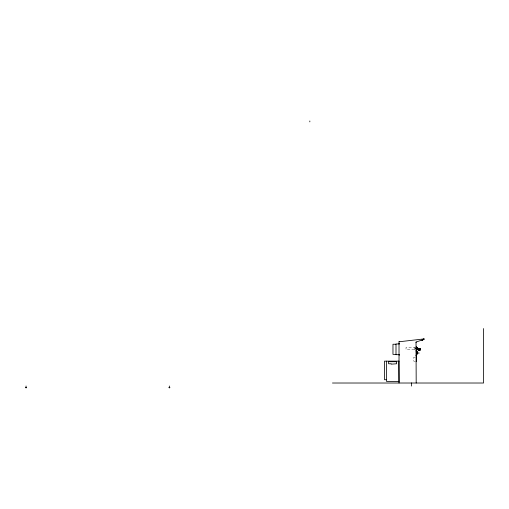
<?xml version="1.0" encoding="UTF-8"?>
<svg xmlns="http://www.w3.org/2000/svg" width="509" height="509" viewBox="0 0 509 509"><rect width="100%" height="100%" fill="white"/><g stroke="black" fill="none" stroke-linecap="round" stroke-linejoin="round"><path stroke-width="0.38" stroke-dasharray="2.54 1.91" d="M415.401 348.474C415.28 348.232 415.497 348.207 415.274 348.385M415.414 348.646C415.401 347.774 415.077 348.792 415.548 348.309M415.369 348.601L415.344 348.131M415.261 348.461L415.414 348.048M415.446 348.614L415.541 348.137M415.516 348.404L415.452 348.449M415.821 347.501L406.017 347.501L406.017 349.67L415.821 349.67M415.191 357.248L413.811 357.248L413.811 361.186L416.572 361.186M414.415 347.501L414.415 349.67"/><path stroke-width="0.76" d="M419.842 349.67L419.989 350.23L420.37 349.117L419.912 349.696L419.976 348.9M420.148 349.346L419.88 350.198L420.179 348.97M419.263 349.817L419.168 350.16L419.473 348.589L419.047 350.141L419.594 348.627M418.621 348.468L418.271 349.817L418.633 348.582M418.932 348.652L418.602 349.982L419.009 348.5L418.602 349.982L418.576 349.327M417.482 349.346L417.571 349.74L417.851 348.309M418.252 349.791L418.296 349.505M416.954 347.895L416.381 349.403L416.941 348.022L416.846 349.384L417.087 347.94L416.795 349.492M417.647 348.48L417.596 348.099L417.335 349.308L417.335 347.997L416.941 349.543L417.609 348.08L417.965 348.188L417.666 349.098M418.742 348.78L418.691 349.053C419.435 346.877 418.124 351.477 418.652 349.339M419.721 349.339L419.753 349.664L419.861 348.703L419.435 350.243L419.753 348.697L419.81 349.053M417.596 349.607L417.552 349.333M419.359 350.052L419.772 349.352M420.16 349.053L419.95 349.887L419.931 349.403M419.982 349.479L419.976 349.88L420.11 349.422M419.435 350.198L419.467 349.887M416.877 347.933L416.623 348.468L416.941 348.022M416.916 349.18L416.769 349.365M417.603 348.754L417.412 349.021L417.609 348.08L417.106 349.479M417.221 349.486L417.501 349.04L417.259 349.524M417.991 348.309L417.844 348.493M419.301 348.716L418.843 349.925M419.321 348.576L418.894 350.071L419.346 348.589M419.429 349.263L419.422 348.703M417.094 349.238L417.335 347.997L417.049 349.594M418.831 349.104L418.882 348.487L418.296 349.696M417.081 348.601L417.189 348.092M419.136 349.18C419.505 347.641 418.614 351.013 418.977 349.728M419.378 349.568L419.403 349.244M416.19 383.016L416.031 342.544L416.12 342.016L424.544 339.179L423.666 338.555L423.711 338.956L399.584 341.717L399.018 341.323L399.018 383.016M416.826 348.258L416.833 347.876L416.744 348.843M416.973 349.543L417.125 349.225L417.234 349.613M417.514 349.053L417.666 348.461M417.565 348.442L417.698 348.15M418.894 348.85L418.875 348.627M419.327 348.684L418.983 349.747M419.734 349.047L419.492 350.135M416.801 348.213L416.928 347.889L416.763 348.525M417.234 348.646L417.335 348.169M419.74 349.339L419.868 348.729L419.556 349.613M417.036 348.048L416.896 348.55L417.087 347.94M418.958 348.837L418.487 349.931L418.697 349.658M419.817 348.837L419.62 348.989M418.824 350.046L419.289 348.926M416.998 348.589L416.909 349.193M417.183 349.269L417.355 348.678M416.578 349.333L416.801 348.531M418.36 348.977L418.487 348.544M418.595 348.48L418.43 349.002L418.519 348.468M419.651 349.645L419.403 349.861M419.562 348.627L419.562 348.983M417.297 348.353L417.399 348.169M417.501 349.594L417.73 349.11M418.602 349.626L418.767 349.079M419.403 348.945L419.543 348.76M416.356 351.42L417.304 351.961M416.547 351.318L417.195 351.967M415.898 355.39L417.679 353.787L417.679 352.19L416.19 351.337M419.798 350.179L419.976 350.007M422.037 340.139L422.801 339.878M422.006 340.26L422.903 339.961M416.12 342.016L416.031 342.544M399.018 343.607L399.54 343.607M399.54 343.957L396.002 343.957L396.002 354.671L399.54 354.671M396.002 344.243L392.973 344.243L392.973 354.379L396.002 354.379M417.316 353.036L419.206 353.036M399.018 355.015L399.54 355.015M399.018 361.148L384.505 361.148L384.505 379.714L386.535 379.714M398.833 381.451L386.535 381.451L386.535 361.148M399.018 381.973L398.833 361.148M332.453 383.016L483.55 383.016L483.55 328.559M25.45 387.419L26.646 387.419M168.759 387.419L169.955 387.419M416.19 350.319L416.858 350.72L416.19 350.396M416.572 347.265L416.572 349.95M416.502 354.748L416.572 361.415M416.445 347.265L416.445 349.95M416.286 346.553L416.286 350.491M416.311 350.828L416.375 356.026M411.45 382.902L411.45 386.057M309.828 120.989L309.828 121.861M169.357 385.994L169.357 388.011M26.048 385.994L26.048 388.011M396.626 361.708L388.59 361.708L388.59 363.776L391.192 363.776L391.192 364.158L396.626 363.776L396.626 361.708"/></g></svg>
